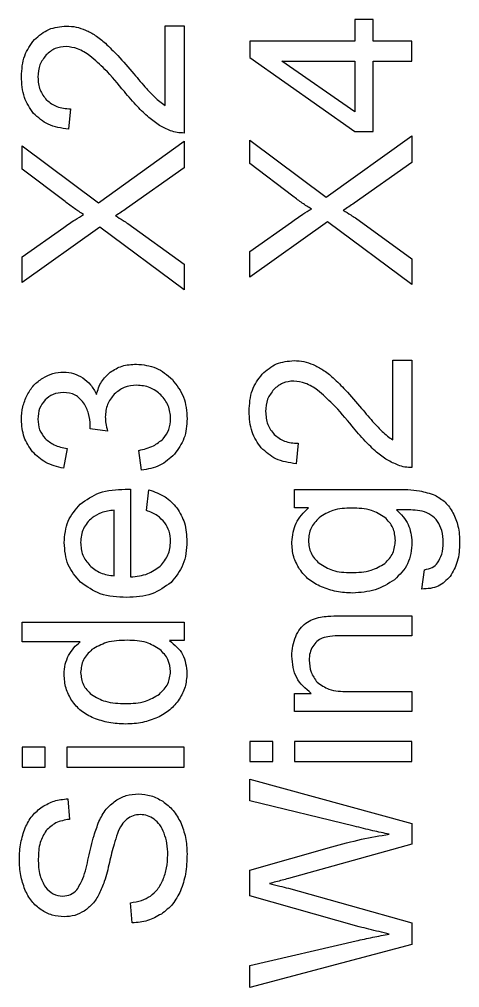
# Model space of a CAD drawing. Header units: inches. Extents: x -3.39 to 3.59, y -6.51 to -1.62.
# Drawn here: x -3.394 to -2.629, y -6.512 to -4.829 of the extents above; entities that cross this region are included whole.
import ezdxf

# ---------------------------------------------------------------- set-up
doc = ezdxf.new("R2010")
doc.units = ezdxf.units.IN
doc.layers.get('0').update_dxf_attribs({"linetype": 'CONTINUOUS'})

msp = doc.modelspace()

# ---------------------------------------------------------------- linework, layer by layer
for p, q in [((-3.1404, -4.8404), (-3.1071, -4.8404)), ((-3.1404, -4.9786), (-3.1404, -4.8404)), ((-3.1071, -4.8404), (-3.1071, -5.0267)), ((-3.3049, -4.9846), (-3.3086, -5.0201)), ((-2.8604, -5.1383), (-2.7114, -5.0316)), ((-2.7114, -5.0316), (-2.7114, -5.0777)), ((-3.3889, -5.0893), (-3.3889, -5.0488)), ((-3.3889, -5.0488), (-3.2561, -5.1478)), ((-3.2561, -5.1478), (-3.1071, -5.0411)), ((-3.1071, -5.0411), (-3.1071, -5.0872)), ((-2.9932, -5.0798), (-2.9932, -5.0393)), ((-2.9932, -5.0393), (-2.8604, -5.1383)), ((-2.9184, -5.1365), (-2.9932, -5.0798)), ((-2.7114, -5.0777), (-2.8119, -5.1486)), ((-3.3142, -5.146), (-3.3889, -5.0893)), ((-3.1071, -5.0872), (-3.2077, -5.1581)), ((-2.8583, -5.1809), (-2.9932, -5.277)), ((-2.9932, -5.2326), (-2.9209, -5.1815)), ((-2.7114, -5.2899), (-2.8583, -5.1809)), ((-2.8096, -5.1744), (-2.7114, -5.2451)), ((-3.254, -5.1904), (-3.3889, -5.2866)), ((-3.3889, -5.2421), (-3.3167, -5.191)), ((-3.1071, -5.2994), (-3.254, -5.1904)), ((-3.2054, -5.1839), (-3.1071, -5.2546)), ((-2.9932, -5.277), (-2.9932, -5.2326)), ((-3.3889, -5.2866), (-3.3889, -5.2421)), ((-2.7114, -5.2451), (-2.7114, -5.2899)), ((-3.1071, -5.2546), (-3.1071, -5.2994)), ((-2.7447, -5.4218), (-2.7114, -5.4218)), ((-2.7447, -5.56), (-2.7447, -5.4218)), ((-2.7114, -5.4218), (-2.7114, -5.6081)), ((-3.2405, -5.5447), (-3.2709, -5.5409)), ((-2.9092, -5.566), (-2.9129, -5.6015)), ((-3.3109, -5.5749), (-3.317, -5.6095)), ((-3.1815, -5.613), (-3.1861, -5.5784)), ((-3.2004, -5.646), (-3.2004, -5.7983)), ((-3.1729, -5.6828), (-3.1685, -5.647)), ((-2.9156, -5.6782), (-2.9156, -5.6463)), ((-2.9156, -5.6463), (-2.7391, -5.6463)), ((-3.2288, -5.7964), (-3.2288, -5.6824)), ((-2.891, -5.6782), (-2.9156, -5.6782)), ((-2.6945, -5.8193), (-2.6895, -5.7857)), ((-2.8369, -5.8661), (-2.7114, -5.8661)), ((-2.7114, -5.8661), (-2.7114, -5.9007)), ((-3.3889, -5.9113), (-3.3889, -5.8769)), ((-3.3889, -5.8769), (-3.1071, -5.8769)), ((-3.1071, -5.8769), (-3.1071, -5.909)), ((-2.7114, -5.9007), (-2.8356, -5.9007)), ((-3.2878, -5.9113), (-3.3889, -5.9113)), ((-3.1071, -5.909), (-3.1329, -5.909)), ((-2.9156, -6.032), (-2.9156, -6.0008)), ((-2.9156, -6.0008), (-2.8865, -6.0008)), ((-2.8229, -5.9974), (-2.7114, -5.9974)), ((-2.7114, -5.9974), (-2.7114, -6.032)), ((-2.7114, -6.032), (-2.9156, -6.032)), ((-2.9932, -6.1873), (-2.9932, -6.1498)), ((-2.9932, -6.1498), (-2.7114, -6.2271)), ((-3.3096, -6.1839), (-3.3069, -6.2197)), ((-2.8121, -6.2315), (-2.9932, -6.1873)), ((-2.7114, -6.2271), (-2.7114, -6.263)), ((-2.9932, -6.3078), (-2.8506, -6.2675)), ((-2.7114, -6.263), (-2.9261, -6.3224)), ((-2.9932, -6.3528), (-2.9932, -6.3078)), ((-2.9261, -6.3395), (-2.7114, -6.3993)), ((-2.8029, -6.4064), (-2.9932, -6.3528)), ((-3.1977, -6.3998), (-3.2007, -6.3646)), ((-2.7114, -6.3993), (-2.7114, -6.4374)), ((-2.9932, -6.4739), (-2.8085, -6.431)), ((-2.7114, -6.4374), (-2.9932, -6.5122)), ((-2.9932, -6.5122), (-2.9932, -6.4739))]:
    msp.add_line(p, q)
for points in [[(-2.7789, -4.9018), (-2.7114, -4.9018), (-2.7114, -4.8672), (-2.7789, -4.8672), (-2.7789, -4.8291), (-2.8106, -4.8291), (-2.8106, -4.8672), (-2.9932, -4.8672), (-2.9932, -4.8955), (-2.8106, -5.0241), (-2.7789, -5.0241)], [(-2.9377, -4.9018), (-2.8106, -4.9018), (-2.8106, -4.99)], [(-2.9932, -6.1192), (-2.9534, -6.1192), (-2.9534, -6.0846), (-2.9932, -6.0846)], [(-2.9156, -6.1192), (-2.7114, -6.1192), (-2.7114, -6.0846), (-2.9156, -6.0846)], [(-3.3889, -6.1287), (-3.3492, -6.1287), (-3.3492, -6.0941), (-3.3889, -6.0941)], [(-3.3113, -6.1287), (-3.1071, -6.1287), (-3.1071, -6.0941), (-3.3113, -6.0941)]]:
    msp.add_lwpolyline(points, close=True)
for points, knots in [([(-3.3676, -4.8644), (-3.3596, -4.8575), (-3.3436, -4.8436), (-3.3225, -4.8417), (-3.3119, -4.8408)], [0, 0, 0, 0, 0.0782334, 0.1573086, 0.1573086, 0.1573086, 0.1573086]), ([(-3.3119, -4.8408), (-3.3062, -4.8411), (-3.2948, -4.8417), (-3.284, -4.8457), (-3.2786, -4.8477)], [0, 0, 0, 0, 0.04282859, 0.08672522, 0.08672522, 0.08672522, 0.08672522]), ([(-3.2786, -4.8477), (-3.2729, -4.8506), (-3.2605, -4.8568), (-3.2499, -4.8658), (-3.2442, -4.8707)], [0, 0, 0, 0, 0.0485946, 0.105429, 0.105429, 0.105429, 0.105429]), ([(-3.3901, -4.9286), (-3.3894, -4.9161), (-3.3881, -4.8924), (-3.3742, -4.8734), (-3.3676, -4.8644)], [0, 0, 0, 0, 0.0933838, 0.17614, 0.17614, 0.17614, 0.17614]), ([(-3.3126, -4.8763), (-3.3192, -4.8769), (-3.3323, -4.8781), (-3.3423, -4.8867), (-3.3473, -4.891)], [0, 0, 0, 0, 0.04905381, 0.09787072, 0.09787072, 0.09787072, 0.09787072]), ([(-3.271, -4.8925), (-3.2779, -4.8878), (-3.2906, -4.8791), (-3.3057, -4.8772), (-3.3126, -4.8763)], [0, 0, 0, 0, 0.0624798, 0.1148245, 0.1148245, 0.1148245, 0.1148245]), ([(-3.2442, -4.8707), (-3.2369, -4.8777), (-3.2195, -4.8946), (-3.2038, -4.9132), (-3.1946, -4.924)], [0, 0, 0, 0, 0.0768652, 0.1851083, 0.1851083, 0.1851083, 0.1851083]), ([(-3.3473, -4.891), (-3.3514, -4.8965), (-3.36, -4.9078), (-3.361, -4.922), (-3.3615, -4.9294)], [0, 0, 0, 0, 0.0507549, 0.1058724, 0.1058724, 0.1058724, 0.1058724]), ([(-3.2113, -4.9546), (-3.2222, -4.9413), (-3.2404, -4.919), (-3.2622, -4.9001), (-3.271, -4.8925)], [0, 0, 0, 0, 0.1300554, 0.2191033, 0.2191033, 0.2191033, 0.2191033]), ([(-3.3692, -4.9926), (-3.3753, -4.9836), (-3.3883, -4.9643), (-3.3895, -4.941), (-3.3901, -4.9286)], [0, 0, 0, 0, 0.0812947, 0.1739213, 0.1739213, 0.1739213, 0.1739213]), ([(-3.3615, -4.9294), (-3.361, -4.9372), (-3.36, -4.9521), (-3.3508, -4.9638), (-3.3465, -4.9694)], [0, 0, 0, 0, 0.0579169, 0.11074, 0.11074, 0.11074, 0.11074]), ([(-3.1946, -4.924), (-3.1874, -4.9326), (-3.176, -4.9463), (-3.1637, -4.9592), (-3.1591, -4.964)], [0, 0, 0, 0, 0.0855726, 0.1357912, 0.1357912, 0.1357912, 0.1357912]), ([(-3.1686, -4.9998), (-3.1754, -4.9936), (-3.1906, -4.9795), (-3.2039, -4.9635), (-3.2113, -4.9546)], [0, 0, 0, 0, 0.0701451, 0.158177, 0.158177, 0.158177, 0.158177]), ([(-3.1591, -4.964), (-3.1561, -4.9668), (-3.1502, -4.9721), (-3.1436, -4.9765), (-3.1404, -4.9786)], [0, 0, 0, 0, 0.03137332, 0.06044457, 0.06044457, 0.06044457, 0.06044457]), ([(-3.3465, -4.9694), (-3.3407, -4.9737), (-3.3285, -4.9831), (-3.3131, -4.984), (-3.3049, -4.9846)], [0, 0, 0, 0, 0.0537122, 0.1145793, 0.1145793, 0.1145793, 0.1145793]), ([(-3.3086, -5.0201), (-3.3208, -5.0183), (-3.3438, -5.015), (-3.3611, -4.9998), (-3.3692, -4.9926)], [0, 0, 0, 0, 0.0917504, 0.1723942, 0.1723942, 0.1723942, 0.1723942]), ([(-3.1312, -5.0226), (-3.1376, -5.0198), (-3.1511, -5.0138), (-3.1626, -5.0046), (-3.1686, -4.9998)], [0, 0, 0, 0, 0.0534196, 0.1118365, 0.1118365, 0.1118365, 0.1118365]), ([(-3.1071, -5.0267), (-3.1112, -5.0266), (-3.1195, -5.0264), (-3.1273, -5.0239), (-3.1312, -5.0226)], [0, 0, 0, 0, 0.03119703, 0.0622024, 0.0622024, 0.0622024, 0.0622024]), ([(-3.2821, -5.1683), (-3.2873, -5.165), (-3.2983, -5.158), (-3.3088, -5.1501), (-3.3142, -5.146)], [0, 0, 0, 0, 0.04770513, 0.09931952, 0.09931952, 0.09931952, 0.09931952]), ([(-2.8863, -5.1588), (-2.8916, -5.1555), (-2.9026, -5.1485), (-2.913, -5.1406), (-2.9184, -5.1365)], [0, 0, 0, 0, 0.04770513, 0.09931952, 0.09931952, 0.09931952, 0.09931952]), ([(-2.8119, -5.1486), (-2.8149, -5.1507), (-2.8212, -5.1549), (-2.8275, -5.1589), (-2.8308, -5.1609)], [0, 0, 0, 0, 0.02762675, 0.05715566, 0.05715566, 0.05715566, 0.05715566]), ([(-3.2077, -5.1581), (-3.2107, -5.1602), (-3.2169, -5.1644), (-3.2232, -5.1684), (-3.2265, -5.1704)], [0, 0, 0, 0, 0.02762675, 0.05715566, 0.05715566, 0.05715566, 0.05715566]), ([(-2.9209, -5.1815), (-2.9144, -5.1769), (-2.9031, -5.1689), (-2.8913, -5.1618), (-2.8863, -5.1588)], [0, 0, 0, 0, 0.0612851, 0.1051252, 0.1051252, 0.1051252, 0.1051252]), ([(-2.8308, -5.1609), (-2.8264, -5.1636), (-2.8193, -5.168), (-2.8124, -5.1726), (-2.8096, -5.1744)], [0, 0, 0, 0, 0.03881836, 0.06366919, 0.06366919, 0.06366919, 0.06366919]), ([(-3.3167, -5.191), (-3.3101, -5.1864), (-3.2988, -5.1784), (-3.287, -5.1713), (-3.2821, -5.1683)], [0, 0, 0, 0, 0.0612851, 0.1051252, 0.1051252, 0.1051252, 0.1051252]), ([(-3.2265, -5.1704), (-3.2222, -5.1731), (-3.215, -5.1775), (-3.2081, -5.1821), (-3.2054, -5.1839)], [0, 0, 0, 0, 0.03881836, 0.06366919, 0.06366919, 0.06366919, 0.06366919]), ([(-3.2358, -5.4423), (-3.2292, -5.4382), (-3.2152, -5.4298), (-3.1989, -5.4289), (-3.1904, -5.4284)], [0, 0, 0, 0, 0.0582502, 0.1223928, 0.1223928, 0.1223928, 0.1223928]), ([(-3.1904, -5.4284), (-3.1785, -5.4296), (-3.1548, -5.4318), (-3.1368, -5.4475), (-3.1278, -5.4553)], [0, 0, 0, 0, 0.0882789, 0.1769339, 0.1769339, 0.1769339, 0.1769339]), ([(-2.9719, -5.4458), (-2.9639, -5.4389), (-2.9479, -5.4251), (-2.9268, -5.4232), (-2.9161, -5.4222)], [0, 0, 0, 0, 0.0782334, 0.1573086, 0.1573086, 0.1573086, 0.1573086]), ([(-2.9161, -5.4222), (-2.9105, -5.4225), (-2.8991, -5.4231), (-2.8883, -5.4271), (-2.8829, -5.4291)], [0, 0, 0, 0, 0.04282859, 0.08672522, 0.08672522, 0.08672522, 0.08672522]), ([(-2.8829, -5.4291), (-2.8772, -5.432), (-2.8648, -5.4382), (-2.8542, -5.4472), (-2.8485, -5.4521)], [0, 0, 0, 0, 0.0485946, 0.105429, 0.105429, 0.105429, 0.105429]), ([(-3.3802, -5.4823), (-3.3767, -5.4762), (-3.3698, -5.4644), (-3.3586, -5.4564), (-3.3532, -5.4526)], [0, 0, 0, 0, 0.0527005, 0.1030054, 0.1030054, 0.1030054, 0.1030054]), ([(-3.3532, -5.4526), (-3.3474, -5.4496), (-3.336, -5.4436), (-3.3232, -5.4427), (-3.3169, -5.4423)], [0, 0, 0, 0, 0.04889663, 0.09682897, 0.09682897, 0.09682897, 0.09682897]), ([(-3.3169, -5.4423), (-3.3109, -5.4427), (-3.2991, -5.4435), (-3.2887, -5.4492), (-3.2836, -5.4521)], [0, 0, 0, 0, 0.04474672, 0.08903823, 0.08903823, 0.08903823, 0.08903823]), ([(-3.2836, -5.4521), (-3.2788, -5.4559), (-3.2688, -5.4638), (-3.2628, -5.4752), (-3.2598, -5.4811)], [0, 0, 0, 0, 0.04606582, 0.09637552, 0.09637552, 0.09637552, 0.09637552]), ([(-3.2598, -5.4811), (-3.2574, -5.4733), (-3.2529, -5.4582), (-3.2414, -5.4475), (-3.2358, -5.4423)], [0, 0, 0, 0, 0.0607273, 0.1177223, 0.1177223, 0.1177223, 0.1177223]), ([(-2.9944, -5.51), (-2.9937, -5.4975), (-2.9924, -5.4738), (-2.9784, -5.4548), (-2.9719, -5.4458)], [0, 0, 0, 0, 0.0933838, 0.17614, 0.17614, 0.17614, 0.17614]), ([(-2.8485, -5.4521), (-2.8412, -5.4591), (-2.8238, -5.476), (-2.8081, -5.4946), (-2.7989, -5.5054)], [0, 0, 0, 0, 0.0768652, 0.1851083, 0.1851083, 0.1851083, 0.1851083]), ([(-3.1896, -5.4651), (-3.1971, -5.4657), (-3.2119, -5.4669), (-3.2233, -5.4762), (-3.2289, -5.4807)], [0, 0, 0, 0, 0.0561148, 0.1096923, 0.1096923, 0.1096923, 0.1096923]), ([(-3.1477, -5.482), (-3.1537, -5.4771), (-3.1659, -5.4671), (-3.1816, -5.4658), (-3.1896, -5.4651)], [0, 0, 0, 0, 0.0577926, 0.1171117, 0.1171117, 0.1171117, 0.1171117]), ([(-3.1278, -5.4553), (-3.1203, -5.4651), (-3.1049, -5.4851), (-3.1031, -5.5104), (-3.1021, -5.5234)], [0, 0, 0, 0, 0.091541, 0.1883811, 0.1883811, 0.1883811, 0.1883811]), ([(-2.9169, -5.4578), (-2.9235, -5.4584), (-2.9366, -5.4596), (-2.9466, -5.4682), (-2.9516, -5.4725)], [0, 0, 0, 0, 0.04905381, 0.09787072, 0.09787072, 0.09787072, 0.09787072]), ([(-2.8753, -5.4739), (-2.8822, -5.4692), (-2.8948, -5.4606), (-2.91, -5.4586), (-2.9169, -5.4578)], [0, 0, 0, 0, 0.0624798, 0.1148245, 0.1148245, 0.1148245, 0.1148245]), ([(-3.3901, -5.5247), (-3.3897, -5.5172), (-3.3889, -5.5025), (-3.3831, -5.4889), (-3.3802, -5.4823)], [0, 0, 0, 0, 0.0566245, 0.1115967, 0.1115967, 0.1115967, 0.1115967]), ([(-3.3176, -5.4778), (-3.3237, -5.4783), (-3.3355, -5.4793), (-3.3447, -5.487), (-3.3492, -5.4907)], [0, 0, 0, 0, 0.04493995, 0.08841429, 0.08841429, 0.08841429, 0.08841429]), ([(-3.2821, -5.4955), (-3.2866, -5.4904), (-3.296, -5.4796), (-3.3102, -5.4784), (-3.3176, -5.4778)], [0, 0, 0, 0, 0.0502125, 0.1044876, 0.1044876, 0.1044876, 0.1044876]), ([(-3.2289, -5.4807), (-3.2334, -5.4864), (-3.2427, -5.4979), (-3.2438, -5.5127), (-3.2444, -5.5203)], [0, 0, 0, 0, 0.0537312, 0.110256, 0.110256, 0.110256, 0.110256]), ([(-3.1308, -5.5232), (-3.1315, -5.5154), (-3.1328, -5.4999), (-3.1428, -5.4879), (-3.1477, -5.482)], [0, 0, 0, 0, 0.0581901, 0.1156288, 0.1156288, 0.1156288, 0.1156288]), ([(-2.9516, -5.4725), (-2.9557, -5.4779), (-2.9643, -5.4892), (-2.9653, -5.5034), (-2.9657, -5.5108)], [0, 0, 0, 0, 0.0507549, 0.1058724, 0.1058724, 0.1058724, 0.1058724]), ([(-2.8156, -5.536), (-2.8264, -5.5228), (-2.8447, -5.5005), (-2.8665, -5.4816), (-2.8753, -5.4739)], [0, 0, 0, 0, 0.1300554, 0.2191033, 0.2191033, 0.2191033, 0.2191033]), ([(-3.3492, -5.4907), (-3.3528, -5.4954), (-3.3604, -5.5052), (-3.3612, -5.5176), (-3.3616, -5.524)], [0, 0, 0, 0, 0.04439635, 0.09205852, 0.09205852, 0.09205852, 0.09205852]), ([(-3.2705, -5.5353), (-3.271, -5.5282), (-3.2719, -5.514), (-3.2787, -5.5016), (-3.2821, -5.4955)], [0, 0, 0, 0, 0.0538452, 0.1063895, 0.1063895, 0.1063895, 0.1063895]), ([(-3.2444, -5.5203), (-3.2442, -5.524), (-3.2437, -5.5323), (-3.2417, -5.5403), (-3.2405, -5.5447)], [0, 0, 0, 0, 0.02806051, 0.06289678, 0.06289678, 0.06289678, 0.06289678]), ([(-2.9735, -5.5741), (-2.9796, -5.565), (-2.9926, -5.5458), (-2.9938, -5.5225), (-2.9944, -5.51)], [0, 0, 0, 0, 0.0812947, 0.1739213, 0.1739213, 0.1739213, 0.1739213]), ([(-2.9657, -5.5108), (-2.9652, -5.5186), (-2.9643, -5.5335), (-2.9551, -5.5452), (-2.9507, -5.5508)], [0, 0, 0, 0, 0.0579169, 0.11074, 0.11074, 0.11074, 0.11074]), ([(-2.7989, -5.5054), (-2.7917, -5.5141), (-2.7803, -5.5277), (-2.768, -5.5406), (-2.7634, -5.5454)], [0, 0, 0, 0, 0.0855726, 0.1357912, 0.1357912, 0.1357912, 0.1357912]), ([(-3.371, -5.5807), (-3.3765, -5.5725), (-3.3881, -5.5557), (-3.3894, -5.5353), (-3.3901, -5.5247)], [0, 0, 0, 0, 0.0737215, 0.1526644, 0.1526644, 0.1526644, 0.1526644]), ([(-3.3616, -5.524), (-3.3612, -5.5304), (-3.3602, -5.5428), (-3.3527, -5.5528), (-3.349, -5.5576)], [0, 0, 0, 0, 0.04768264, 0.09310018, 0.09310018, 0.09310018, 0.09310018]), ([(-3.2709, -5.5409), (-3.2708, -5.5398), (-3.2706, -5.538), (-3.2706, -5.5361), (-3.2705, -5.5353)], [0, 0, 0, 0, 0.0079683, 0.01419867, 0.01419867, 0.01419867, 0.01419867]), ([(-3.1437, -5.5581), (-3.14, -5.553), (-3.1323, -5.5426), (-3.1313, -5.5298), (-3.1308, -5.5232)], [0, 0, 0, 0, 0.04731488, 0.09629179, 0.09629179, 0.09629179, 0.09629179]), ([(-3.1021, -5.5234), (-3.1029, -5.5351), (-3.1045, -5.5578), (-3.1178, -5.5761), (-3.1242, -5.585)], [0, 0, 0, 0, 0.0873777, 0.1692855, 0.1692855, 0.1692855, 0.1692855]), ([(-2.7729, -5.5813), (-2.7797, -5.575), (-2.7949, -5.5609), (-2.8082, -5.5449), (-2.8156, -5.536)], [0, 0, 0, 0, 0.0701451, 0.158177, 0.158177, 0.158177, 0.158177]), ([(-2.9507, -5.5508), (-2.945, -5.5552), (-2.9328, -5.5645), (-2.9174, -5.5655), (-2.9092, -5.566)], [0, 0, 0, 0, 0.0537122, 0.1145793, 0.1145793, 0.1145793, 0.1145793]), ([(-2.7634, -5.5454), (-2.7604, -5.5482), (-2.7545, -5.5535), (-2.7479, -5.5579), (-2.7447, -5.56)], [0, 0, 0, 0, 0.03137332, 0.06044457, 0.06044457, 0.06044457, 0.06044457]), ([(-3.349, -5.5576), (-3.3439, -5.5617), (-3.3327, -5.5708), (-3.3186, -5.5735), (-3.3109, -5.5749)], [0, 0, 0, 0, 0.049102, 0.1076886, 0.1076886, 0.1076886, 0.1076886]), ([(-3.1861, -5.5784), (-3.1774, -5.5764), (-3.1616, -5.5728), (-3.1492, -5.5626), (-3.1437, -5.5581)], [0, 0, 0, 0, 0.0674441, 0.1208142, 0.1208142, 0.1208142, 0.1208142]), ([(-3.317, -5.6095), (-3.3278, -5.6069), (-3.3483, -5.602), (-3.3637, -5.5875), (-3.371, -5.5807)], [0, 0, 0, 0, 0.0827437, 0.1577327, 0.1577327, 0.1577327, 0.1577327]), ([(-3.1242, -5.585), (-3.1323, -5.5923), (-3.1486, -5.6072), (-3.1704, -5.611), (-3.1815, -5.613)], [0, 0, 0, 0, 0.0808972, 0.1649254, 0.1649254, 0.1649254, 0.1649254]), ([(-2.9129, -5.6015), (-2.9251, -5.5998), (-2.948, -5.5964), (-2.9654, -5.5812), (-2.9735, -5.5741)], [0, 0, 0, 0, 0.0917504, 0.1723942, 0.1723942, 0.1723942, 0.1723942]), ([(-2.7354, -5.604), (-2.7419, -5.6012), (-2.7554, -5.5953), (-2.7669, -5.5861), (-2.7729, -5.5813)], [0, 0, 0, 0, 0.0534196, 0.1118365, 0.1118365, 0.1118365, 0.1118365]), ([(-2.7114, -5.6081), (-2.7155, -5.608), (-2.7237, -5.6079), (-2.7315, -5.6053), (-2.7354, -5.604)], [0, 0, 0, 0, 0.03119703, 0.0622024, 0.0622024, 0.0622024, 0.0622024]), ([(-3.288, -5.6718), (-3.2772, -5.6642), (-3.2538, -5.6478), (-3.2251, -5.6465), (-3.2096, -5.6458)], [0, 0, 0, 0, 0.0985092, 0.2137077, 0.2137077, 0.2137077, 0.2137077]), ([(-3.2096, -5.6458), (-3.2083, -5.6459), (-3.2052, -5.6459), (-3.2022, -5.646), (-3.2004, -5.646)], [0, 0, 0, 0, 0.00976639, 0.02344317, 0.02344317, 0.02344317, 0.02344317]), ([(-3.1685, -5.647), (-3.1587, -5.6503), (-3.1398, -5.6566), (-3.1263, -5.6713), (-3.1198, -5.6783)], [0, 0, 0, 0, 0.0770342, 0.1490753, 0.1490753, 0.1490753, 0.1490753]), ([(-2.7391, -5.6463), (-2.7254, -5.6463), (-2.7023, -5.6463), (-2.6804, -5.6532), (-2.6715, -5.656)], [0, 0, 0, 0, 0.1036381, 0.1742782, 0.1742782, 0.1742782, 0.1742782]), ([(-3.3159, -5.7387), (-3.3148, -5.7258), (-3.3127, -5.7004), (-3.2962, -5.6812), (-3.288, -5.6718)], [0, 0, 0, 0, 0.0961261, 0.18838, 0.18838, 0.18838, 0.18838]), ([(-2.6715, -5.656), (-2.6652, -5.6598), (-2.6523, -5.6676), (-2.6442, -5.6803), (-2.6401, -5.6868)], [0, 0, 0, 0, 0.0553224, 0.1130983, 0.1130983, 0.1130983, 0.1130983]), ([(-3.2288, -5.6824), (-3.2365, -5.6832), (-3.2504, -5.6848), (-3.2622, -5.6922), (-3.2675, -5.6954)], [0, 0, 0, 0, 0.0583421, 0.1047649, 0.1047649, 0.1047649, 0.1047649]), ([(-3.141, -5.7041), (-3.1451, -5.6997), (-3.154, -5.6902), (-3.1662, -5.6854), (-3.1729, -5.6828)], [0, 0, 0, 0, 0.04500092, 0.09855696, 0.09855696, 0.09855696, 0.09855696]), ([(-3.1198, -5.6783), (-3.1148, -5.6868), (-3.1041, -5.7048), (-3.1031, -5.7257), (-3.1025, -5.7368)], [0, 0, 0, 0, 0.073917, 0.1569226, 0.1569226, 0.1569226, 0.1569226]), ([(-2.9202, -5.7378), (-2.9189, -5.7263), (-2.9163, -5.7029), (-2.8995, -5.6865), (-2.891, -5.6782)], [0, 0, 0, 0, 0.0857712, 0.1733606, 0.1733606, 0.1733606, 0.1733606]), ([(-2.816, -5.6786), (-2.8273, -5.679), (-2.8477, -5.6796), (-2.8648, -5.6904), (-2.8725, -5.6953)], [0, 0, 0, 0, 0.0841611, 0.1520616, 0.1520616, 0.1520616, 0.1520616]), ([(-2.7584, -5.6948), (-2.7661, -5.6901), (-2.7836, -5.6793), (-2.8043, -5.6789), (-2.816, -5.6786)], [0, 0, 0, 0, 0.0673154, 0.1542867, 0.1542867, 0.1542867, 0.1542867]), ([(-2.6937, -5.684), (-2.6992, -5.6833), (-2.7139, -5.6812), (-2.7288, -5.6814), (-2.7381, -5.6815)], [0, 0, 0, 0, 0.0419258, 0.1131054, 0.1131054, 0.1131054, 0.1131054]), ([(-2.7381, -5.6815), (-2.7303, -5.6895), (-2.7149, -5.7053), (-2.7126, -5.7272), (-2.7114, -5.738)], [0, 0, 0, 0, 0.0823218, 0.1629841, 0.1629841, 0.1629841, 0.1629841]), ([(-2.6668, -5.7017), (-2.6704, -5.6977), (-2.6778, -5.6894), (-2.6883, -5.6858), (-2.6937, -5.684)], [0, 0, 0, 0, 0.04040951, 0.08304684, 0.08304684, 0.08304684, 0.08304684]), ([(-2.6401, -5.6868), (-2.6367, -5.6945), (-2.6295, -5.711), (-2.6289, -5.729), (-2.6286, -5.7386)], [0, 0, 0, 0, 0.0635507, 0.135883, 0.135883, 0.135883, 0.135883]), ([(-3.2675, -5.6954), (-3.2733, -5.7014), (-3.285, -5.7133), (-3.2866, -5.73), (-3.2874, -5.7383)], [0, 0, 0, 0, 0.061445, 0.123428, 0.123428, 0.123428, 0.123428]), ([(-3.131, -5.7366), (-3.1313, -5.7306), (-3.132, -5.7189), (-3.138, -5.7089), (-3.141, -5.7041)], [0, 0, 0, 0, 0.04524727, 0.08750141, 0.08750141, 0.08750141, 0.08750141]), ([(-2.8725, -5.6953), (-2.8781, -5.701), (-2.8889, -5.7122), (-2.8907, -5.7278), (-2.8915, -5.7353)], [0, 0, 0, 0, 0.0590183, 0.1155617, 0.1155617, 0.1155617, 0.1155617]), ([(-2.7401, -5.7348), (-2.7408, -5.7271), (-2.7424, -5.7117), (-2.7531, -5.7005), (-2.7584, -5.6948)], [0, 0, 0, 0, 0.0568717, 0.114576, 0.114576, 0.114576, 0.114576]), ([(-2.6572, -5.7388), (-2.6574, -5.7315), (-2.6578, -5.7184), (-2.664, -5.7069), (-2.6668, -5.7017)], [0, 0, 0, 0, 0.0544205, 0.09855884, 0.09855884, 0.09855884, 0.09855884]), ([(-3.2874, -5.8075), (-3.2957, -5.7979), (-3.3127, -5.7781), (-3.3148, -5.752), (-3.3159, -5.7387)], [0, 0, 0, 0, 0.0944837, 0.193557, 0.193557, 0.193557, 0.193557]), ([(-3.2874, -5.7383), (-3.2868, -5.7459), (-3.2856, -5.7609), (-3.2761, -5.7726), (-3.2715, -5.7784)], [0, 0, 0, 0, 0.0566387, 0.1118419, 0.1118419, 0.1118419, 0.1118419]), ([(-3.1488, -5.7793), (-3.1436, -5.7732), (-3.1331, -5.7609), (-3.1317, -5.7447), (-3.131, -5.7366)], [0, 0, 0, 0, 0.0595324, 0.1201748, 0.1201748, 0.1201748, 0.1201748]), ([(-3.1025, -5.7368), (-3.1034, -5.7507), (-3.1052, -5.7774), (-3.1221, -5.798), (-3.1301, -5.8078)], [0, 0, 0, 0, 0.1034831, 0.1978914, 0.1978914, 0.1978914, 0.1978914]), ([(-2.9067, -5.785), (-2.9106, -5.7779), (-2.9187, -5.7632), (-2.9197, -5.7465), (-2.9202, -5.7378)], [0, 0, 0, 0, 0.0611169, 0.1260735, 0.1260735, 0.1260735, 0.1260735]), ([(-2.8915, -5.7353), (-2.8907, -5.7428), (-2.889, -5.758), (-2.8783, -5.769), (-2.8728, -5.7746)], [0, 0, 0, 0, 0.0554906, 0.1132571, 0.1132571, 0.1132571, 0.1132571]), ([(-2.7585, -5.7747), (-2.7531, -5.7691), (-2.7424, -5.7579), (-2.7408, -5.7424), (-2.7401, -5.7348)], [0, 0, 0, 0, 0.0576218, 0.114745, 0.114745, 0.114745, 0.114745]), ([(-2.7114, -5.738), (-2.7125, -5.7512), (-2.7147, -5.7767), (-2.7329, -5.7945), (-2.7418, -5.8032)], [0, 0, 0, 0, 0.0967898, 0.188132, 0.188132, 0.188132, 0.188132]), ([(-2.6668, -5.774), (-2.664, -5.769), (-2.6579, -5.7581), (-2.6574, -5.7456), (-2.6572, -5.7388)], [0, 0, 0, 0, 0.0428098, 0.09383534, 0.09383534, 0.09383534, 0.09383534]), ([(-2.6286, -5.7386), (-2.629, -5.7499), (-2.6299, -5.7709), (-2.6402, -5.7892), (-2.645, -5.7976)], [0, 0, 0, 0, 0.0845093, 0.157596, 0.157596, 0.157596, 0.157596]), ([(-3.2715, -5.7784), (-3.2655, -5.7832), (-3.2531, -5.7933), (-3.2371, -5.7953), (-3.2288, -5.7964)], [0, 0, 0, 0, 0.0571845, 0.1197188, 0.1197188, 0.1197188, 0.1197188]), ([(-3.2004, -5.7983), (-3.1901, -5.7973), (-3.1712, -5.7954), (-3.1559, -5.7843), (-3.1488, -5.7793)], [0, 0, 0, 0, 0.0768253, 0.1417462, 0.1417462, 0.1417462, 0.1417462]), ([(-2.8686, -5.8157), (-2.8763, -5.8119), (-2.8912, -5.8044), (-2.9017, -5.7914), (-2.9067, -5.785)], [0, 0, 0, 0, 0.0646063, 0.1256871, 0.1256871, 0.1256871, 0.1256871]), ([(-2.8728, -5.7746), (-2.8652, -5.7793), (-2.8483, -5.7898), (-2.8282, -5.7904), (-2.8171, -5.7907)], [0, 0, 0, 0, 0.0666647, 0.1495161, 0.1495161, 0.1495161, 0.1495161]), ([(-2.8171, -5.7907), (-2.8052, -5.7905), (-2.7842, -5.7901), (-2.7663, -5.7794), (-2.7585, -5.7747)], [0, 0, 0, 0, 0.0888365, 0.1566938, 0.1566938, 0.1566938, 0.1566938]), ([(-2.6895, -5.7857), (-2.6848, -5.7848), (-2.676, -5.7832), (-2.6697, -5.7769), (-2.6668, -5.774)], [0, 0, 0, 0, 0.03564976, 0.06623684, 0.06623684, 0.06623684, 0.06623684]), ([(-2.7418, -5.8032), (-2.7526, -5.8099), (-2.7749, -5.8238), (-2.8011, -5.8254), (-2.8146, -5.8263)], [0, 0, 0, 0, 0.0955449, 0.1968295, 0.1968295, 0.1968295, 0.1968295]), ([(-2.645, -5.7976), (-2.6514, -5.8041), (-2.665, -5.8179), (-2.6843, -5.8188), (-2.6945, -5.8193)], [0, 0, 0, 0, 0.0673073, 0.1418429, 0.1418429, 0.1418429, 0.1418429]), ([(-3.2075, -5.834), (-3.2232, -5.8333), (-3.2525, -5.832), (-3.2764, -5.8152), (-3.2874, -5.8075)], [0, 0, 0, 0, 0.1174255, 0.2179644, 0.2179644, 0.2179644, 0.2179644]), ([(-3.1301, -5.8078), (-3.1408, -5.8154), (-3.1638, -5.832), (-3.1922, -5.8333), (-3.2075, -5.834)], [0, 0, 0, 0, 0.0978925, 0.211487, 0.211487, 0.211487, 0.211487]), ([(-2.8146, -5.8263), (-2.8241, -5.8259), (-2.8426, -5.8251), (-2.86, -5.8188), (-2.8686, -5.8157)], [0, 0, 0, 0, 0.0716653, 0.1403, 0.1403, 0.1403, 0.1403]), ([(-2.8961, -5.8787), (-2.8923, -5.8764), (-2.8844, -5.8714), (-2.8753, -5.8692), (-2.8706, -5.868)], [0, 0, 0, 0, 0.03420605, 0.07085013, 0.07085013, 0.07085013, 0.07085013]), ([(-2.8706, -5.868), (-2.8662, -5.8674), (-2.855, -5.866), (-2.8438, -5.866), (-2.8369, -5.8661)], [0, 0, 0, 0, 0.0337685, 0.08566274, 0.08566274, 0.08566274, 0.08566274]), ([(-2.9135, -5.9019), (-2.9113, -5.8972), (-2.907, -5.8883), (-2.8996, -5.8818), (-2.8961, -5.8787)], [0, 0, 0, 0, 0.03949545, 0.07428153, 0.07428153, 0.07428153, 0.07428153]), ([(-2.9202, -5.9358), (-2.9199, -5.9299), (-2.9194, -5.9182), (-2.9155, -5.9073), (-2.9135, -5.9019)], [0, 0, 0, 0, 0.04517962, 0.08827209, 0.08827209, 0.08827209, 0.08827209]), ([(-2.8672, -5.9047), (-2.8706, -5.9063), (-2.8773, -5.9097), (-2.8817, -5.9159), (-2.8839, -5.919)], [0, 0, 0, 0, 0.02783317, 0.0567322, 0.0567322, 0.0567322, 0.0567322]), ([(-2.8356, -5.9007), (-2.8418, -5.9007), (-2.8525, -5.9008), (-2.8629, -5.9035), (-2.8672, -5.9047)], [0, 0, 0, 0, 0.04700599, 0.0812665, 0.0812665, 0.0812665, 0.0812665]), ([(-3.3081, -5.9348), (-3.3054, -5.9302), (-3.2999, -5.9212), (-3.2918, -5.9146), (-3.2878, -5.9113)], [0, 0, 0, 0, 0.04025846, 0.0792668, 0.0792668, 0.0792668, 0.0792668]), ([(-3.2061, -5.9084), (-3.2186, -5.9087), (-3.2405, -5.9091), (-3.2594, -5.9199), (-3.2676, -5.9246)], [0, 0, 0, 0, 0.0928531, 0.1638304, 0.1638304, 0.1638304, 0.1638304]), ([(-3.1495, -5.9243), (-3.1571, -5.9197), (-3.1744, -5.9092), (-3.1948, -5.9087), (-3.2061, -5.9084)], [0, 0, 0, 0, 0.0667394, 0.1516284, 0.1516284, 0.1516284, 0.1516284]), ([(-3.1329, -5.909), (-3.124, -5.9163), (-3.1061, -5.9312), (-3.1037, -5.9544), (-3.1025, -5.9661)], [0, 0, 0, 0, 0.0840139, 0.1703035, 0.1703035, 0.1703035, 0.1703035]), ([(-2.8839, -5.919), (-2.8858, -5.9227), (-2.8895, -5.9303), (-2.89, -5.9388), (-2.8902, -5.9431)], [0, 0, 0, 0, 0.03077588, 0.06391218, 0.06391218, 0.06391218, 0.06391218]), ([(-3.3159, -5.9677), (-3.3156, -5.9617), (-3.3151, -5.9503), (-3.3104, -5.9398), (-3.3081, -5.9348)], [0, 0, 0, 0, 0.04458646, 0.08648402, 0.08648402, 0.08648402, 0.08648402]), ([(-3.2676, -5.9246), (-3.2734, -5.9302), (-3.2846, -5.9412), (-3.2864, -5.9568), (-3.2873, -5.9644)], [0, 0, 0, 0, 0.0590827, 0.115765, 0.115765, 0.115765, 0.115765]), ([(-3.131, -5.9628), (-3.1318, -5.9555), (-3.1335, -5.9405), (-3.1441, -5.9298), (-3.1495, -5.9243)], [0, 0, 0, 0, 0.0545703, 0.1114871, 0.1114871, 0.1114871, 0.1114871]), ([(-2.8865, -6.0008), (-2.8963, -5.9924), (-2.9163, -5.9753), (-2.9189, -5.9491), (-2.9202, -5.9358)], [0, 0, 0, 0, 0.0947763, 0.1923582, 0.1923582, 0.1923582, 0.1923582]), ([(-2.8902, -5.9431), (-2.8896, -5.9502), (-2.8885, -5.9643), (-2.8802, -5.9757), (-2.8762, -5.9813)], [0, 0, 0, 0, 0.0530608, 0.1050735, 0.1050735, 0.1050735, 0.1050735]), ([(-3.3026, -6.0132), (-3.3065, -6.0062), (-3.3143, -5.992), (-3.3154, -5.9758), (-3.3159, -5.9677)], [0, 0, 0, 0, 0.0603539, 0.1218465, 0.1218465, 0.1218465, 0.1218465]), ([(-3.2873, -5.9644), (-3.2864, -5.9718), (-3.2847, -5.9869), (-3.2739, -5.9975), (-3.2684, -6.0029)], [0, 0, 0, 0, 0.0550866, 0.1119664, 0.1119664, 0.1119664, 0.1119664]), ([(-3.1504, -6.0019), (-3.1447, -5.9963), (-3.1338, -5.9854), (-3.1319, -5.9702), (-3.131, -5.9628)], [0, 0, 0, 0, 0.0588518, 0.1136028, 0.1136028, 0.1136028, 0.1136028]), ([(-3.1025, -5.9661), (-3.1031, -5.9741), (-3.1042, -5.9901), (-3.112, -6.004), (-3.116, -6.011)], [0, 0, 0, 0, 0.0601196, 0.1203514, 0.1203514, 0.1203514, 0.1203514]), ([(-2.8762, -5.9813), (-2.8696, -5.986), (-2.8538, -5.9971), (-2.8343, -5.9973), (-2.8229, -5.9974)], [0, 0, 0, 0, 0.0600108, 0.144248, 0.144248, 0.144248, 0.144248]), ([(-3.2684, -6.0029), (-3.2605, -6.0074), (-3.2422, -6.0178), (-3.221, -6.0182), (-3.209, -6.0184)], [0, 0, 0, 0, 0.0683318, 0.1581047, 0.1581047, 0.1581047, 0.1581047]), ([(-3.209, -6.0184), (-3.1973, -6.0181), (-3.1762, -6.0175), (-3.1583, -6.0067), (-3.1504, -6.0019)], [0, 0, 0, 0, 0.087667, 0.1571091, 0.1571091, 0.1571091, 0.1571091]), ([(-3.2645, -6.0438), (-3.2722, -6.0401), (-3.2873, -6.0328), (-3.2976, -6.0196), (-3.3026, -6.0132)], [0, 0, 0, 0, 0.0645394, 0.1256811, 0.1256811, 0.1256811, 0.1256811]), ([(-3.116, -6.011), (-3.121, -6.0175), (-3.1312, -6.0307), (-3.146, -6.0387), (-3.1536, -6.0427)], [0, 0, 0, 0, 0.0616962, 0.1261611, 0.1261611, 0.1261611, 0.1261611]), ([(-3.209, -6.054), (-3.2188, -6.0536), (-3.2378, -6.0529), (-3.2558, -6.0467), (-3.2645, -6.0438)], [0, 0, 0, 0, 0.0743178, 0.1439126, 0.1439126, 0.1439126, 0.1439126]), ([(-3.1536, -6.0427), (-3.1621, -6.046), (-3.1799, -6.0528), (-3.1991, -6.0536), (-3.209, -6.054)], [0, 0, 0, 0, 0.0692538, 0.1446052, 0.1446052, 0.1446052, 0.1446052]), ([(-3.2268, -6.1872), (-3.2207, -6.1838), (-3.2082, -6.1768), (-3.194, -6.1759), (-3.1867, -6.1755)], [0, 0, 0, 0, 0.0525327, 0.1073015, 0.1073015, 0.1073015, 0.1073015]), ([(-3.1867, -6.1755), (-3.1793, -6.176), (-3.1642, -6.1772), (-3.151, -6.1846), (-3.1443, -6.1883)], [0, 0, 0, 0, 0.0560805, 0.113746, 0.113746, 0.113746, 0.113746]), ([(-3.354, -6.1978), (-3.3471, -6.194), (-3.3333, -6.1862), (-3.3176, -6.1847), (-3.3096, -6.1839)], [0, 0, 0, 0, 0.0587539, 0.1192797, 0.1192797, 0.1192797, 0.1192797]), ([(-3.2555, -6.2235), (-3.2517, -6.216), (-3.2446, -6.2019), (-3.2324, -6.1919), (-3.2268, -6.1872)], [0, 0, 0, 0, 0.0633804, 0.1187782, 0.1187782, 0.1187782, 0.1187782]), ([(-3.1443, -6.1883), (-3.138, -6.1932), (-3.125, -6.2033), (-3.1173, -6.2178), (-3.1134, -6.2253)], [0, 0, 0, 0, 0.0600539, 0.1238195, 0.1238195, 0.1238195, 0.1238195]), ([(-3.3837, -6.2346), (-3.38, -6.2271), (-3.3729, -6.2126), (-3.3601, -6.2026), (-3.354, -6.1978)], [0, 0, 0, 0, 0.0624089, 0.1215182, 0.1215182, 0.1215182, 0.1215182]), ([(-3.3069, -6.2197), (-3.3151, -6.221), (-3.3305, -6.2235), (-3.3419, -6.2342), (-3.3472, -6.2392)], [0, 0, 0, 0, 0.0616952, 0.1161848, 0.1161848, 0.1161848, 0.1161848]), ([(-3.2735, -6.2859), (-3.2706, -6.273), (-3.2659, -6.2519), (-3.2585, -6.2315), (-3.2555, -6.2235)], [0, 0, 0, 0, 0.1003806, 0.1650436, 0.1650436, 0.1650436, 0.1650436]), ([(-3.2068, -6.2191), (-3.2101, -6.2223), (-3.2174, -6.2296), (-3.2213, -6.2392), (-3.2234, -6.2445)], [0, 0, 0, 0, 0.03471055, 0.07775626, 0.07775626, 0.07775626, 0.07775626]), ([(-3.1836, -6.2114), (-3.1879, -6.2117), (-3.1963, -6.2123), (-3.2033, -6.2169), (-3.2068, -6.2191)], [0, 0, 0, 0, 0.03193072, 0.06289721, 0.06289721, 0.06289721, 0.06289721]), ([(-3.1595, -6.2194), (-3.1633, -6.2171), (-3.1707, -6.2125), (-3.1793, -6.2118), (-3.1836, -6.2114)], [0, 0, 0, 0, 0.03305841, 0.06537928, 0.06537928, 0.06537928, 0.06537928]), ([(-3.1421, -6.2437), (-3.1443, -6.2387), (-3.1484, -6.2293), (-3.156, -6.2226), (-3.1595, -6.2194)], [0, 0, 0, 0, 0.04092625, 0.07674936, 0.07674936, 0.07674936, 0.07674936]), ([(-3.1134, -6.2253), (-3.1102, -6.2338), (-3.1035, -6.2513), (-3.1027, -6.27), (-3.1023, -6.2797)], [0, 0, 0, 0, 0.0684442, 0.1415966, 0.1415966, 0.1415966, 0.1415966]), ([(-3.3938, -6.2898), (-3.3934, -6.2799), (-3.3928, -6.261), (-3.3866, -6.2431), (-3.3837, -6.2346)], [0, 0, 0, 0, 0.0751638, 0.1434183, 0.1434183, 0.1434183, 0.1434183]), ([(-3.3472, -6.2392), (-3.3512, -6.2459), (-3.3601, -6.2609), (-3.3606, -6.2785), (-3.3609, -6.2883)], [0, 0, 0, 0, 0.0584131, 0.1313784, 0.1313784, 0.1313784, 0.1313784]), ([(-3.1358, -6.2814), (-3.136, -6.2746), (-3.1364, -6.2618), (-3.1403, -6.2495), (-3.1421, -6.2437)], [0, 0, 0, 0, 0.05118416, 0.09746748, 0.09746748, 0.09746748, 0.09746748]), ([(-2.7508, -6.2455), (-2.7604, -6.2435), (-2.7809, -6.2392), (-2.8013, -6.2342), (-2.8121, -6.2315)], [0, 0, 0, 0, 0.0745579, 0.1597985, 0.1597985, 0.1597985, 0.1597985]), ([(-3.2234, -6.2445), (-3.2254, -6.2505), (-3.2307, -6.267), (-3.2347, -6.2839), (-3.2372, -6.2946)], [0, 0, 0, 0, 0.048437, 0.1321792, 0.1321792, 0.1321792, 0.1321792]), ([(-2.8506, -6.2675), (-2.8335, -6.2628), (-2.8006, -6.2538), (-2.767, -6.2482), (-2.7508, -6.2455)], [0, 0, 0, 0, 0.1348877, 0.2596075, 0.2596075, 0.2596075, 0.2596075]), ([(-3.3841, -6.3416), (-3.3869, -6.3334), (-3.3927, -6.3167), (-3.3934, -6.299), (-3.3938, -6.2898)], [0, 0, 0, 0, 0.0650099, 0.1342491, 0.1342491, 0.1342491, 0.1342491]), ([(-3.3609, -6.2883), (-3.3607, -6.2983), (-3.3605, -6.3158), (-3.3521, -6.3311), (-3.3485, -6.3376)], [0, 0, 0, 0, 0.0746959, 0.130868, 0.130868, 0.130868, 0.130868]), ([(-3.2936, -6.3421), (-3.29, -6.3357), (-3.2803, -6.3182), (-3.2761, -6.2985), (-3.2735, -6.2859)], [0, 0, 0, 0, 0.0554396, 0.1523855, 0.1523855, 0.1523855, 0.1523855]), ([(-3.1441, -6.3246), (-3.1417, -6.3179), (-3.1366, -6.3039), (-3.1361, -6.2891), (-3.1358, -6.2814)], [0, 0, 0, 0, 0.0542706, 0.1124966, 0.1124966, 0.1124966, 0.1124966]), ([(-3.1023, -6.2797), (-3.1026, -6.2915), (-3.1032, -6.3134), (-3.1102, -6.3342), (-3.1135, -6.3438)], [0, 0, 0, 0, 0.0895747, 0.1661277, 0.1661277, 0.1661277, 0.1661277]), ([(-3.2372, -6.2946), (-3.2398, -6.3058), (-3.2443, -6.3244), (-3.2518, -6.342), (-3.2548, -6.349)], [0, 0, 0, 0, 0.0869618, 0.145445, 0.145445, 0.145445, 0.145445]), ([(-3.166, -6.353), (-3.1617, -6.3493), (-3.1523, -6.3415), (-3.147, -6.3305), (-3.1441, -6.3246)], [0, 0, 0, 0, 0.04295613, 0.09196052, 0.09196052, 0.09196052, 0.09196052]), ([(-2.9261, -6.3224), (-2.9334, -6.3245), (-2.9444, -6.3275), (-2.9554, -6.3303), (-2.9592, -6.3313)], [0, 0, 0, 0, 0.0572144, 0.08693946, 0.08693946, 0.08693946, 0.08693946]), ([(-3.356, -6.3769), (-3.3618, -6.3723), (-3.374, -6.3627), (-3.3807, -6.3488), (-3.3841, -6.3416)], [0, 0, 0, 0, 0.0561205, 0.1162007, 0.1162007, 0.1162007, 0.1162007]), ([(-3.3485, -6.3376), (-3.3442, -6.3421), (-3.3361, -6.3508), (-3.3243, -6.3524), (-3.3186, -6.3531)], [0, 0, 0, 0, 0.04555407, 0.08790851, 0.08790851, 0.08790851, 0.08790851]), ([(-3.3186, -6.3531), (-3.3138, -6.3526), (-3.3042, -6.3518), (-3.2971, -6.3453), (-3.2936, -6.3421)], [0, 0, 0, 0, 0.03583819, 0.07102007, 0.07102007, 0.07102007, 0.07102007]), ([(-3.1135, -6.3438), (-3.1176, -6.3519), (-3.1258, -6.3679), (-3.14, -6.3789), (-3.147, -6.3843)], [0, 0, 0, 0, 0.068489, 0.1351881, 0.1351881, 0.1351881, 0.1351881]), ([(-2.9592, -6.3313), (-2.9532, -6.3327), (-2.9421, -6.3352), (-2.9312, -6.3382), (-2.9261, -6.3395)], [0, 0, 0, 0, 0.04692917, 0.08657572, 0.08657572, 0.08657572, 0.08657572]), ([(-3.2548, -6.349), (-3.2583, -6.3552), (-3.2651, -6.367), (-3.2759, -6.3752), (-3.281, -6.3791)], [0, 0, 0, 0, 0.0539165, 0.1022909, 0.1022909, 0.1022909, 0.1022909]), ([(-3.2007, -6.3646), (-3.1942, -6.3636), (-3.1819, -6.3618), (-3.1711, -6.3558), (-3.166, -6.353)], [0, 0, 0, 0, 0.05001644, 0.09361152, 0.09361152, 0.09361152, 0.09361152]), ([(-3.3161, -6.389), (-3.3231, -6.3885), (-3.3373, -6.3874), (-3.3497, -6.3805), (-3.356, -6.3769)], [0, 0, 0, 0, 0.0529902, 0.1070498, 0.1070498, 0.1070498, 0.1070498]), ([(-3.281, -6.3791), (-3.2864, -6.382), (-3.2974, -6.3879), (-3.3098, -6.3886), (-3.3161, -6.389)], [0, 0, 0, 0, 0.04620011, 0.09355529, 0.09355529, 0.09355529, 0.09355529]), ([(-3.147, -6.3843), (-3.1548, -6.3886), (-3.1706, -6.3974), (-3.1885, -6.399), (-3.1977, -6.3998)], [0, 0, 0, 0, 0.0669758, 0.1358822, 0.1358822, 0.1358822, 0.1358822]), ([(-2.7508, -6.4191), (-2.7627, -6.4163), (-2.7801, -6.4122), (-2.7974, -6.4078), (-2.8029, -6.4064)], [0, 0, 0, 0, 0.0930273, 0.1361934, 0.1361934, 0.1361934, 0.1361934]), ([(-2.8085, -6.431), (-2.7989, -6.4288), (-2.7797, -6.4244), (-2.7604, -6.4209), (-2.7508, -6.4191)], [0, 0, 0, 0, 0.0752848, 0.1495975, 0.1495975, 0.1495975, 0.1495975])]:
    msp.add_open_spline(points, degree=3, knots=knots)

doc.saveas('drawing.dxf')
